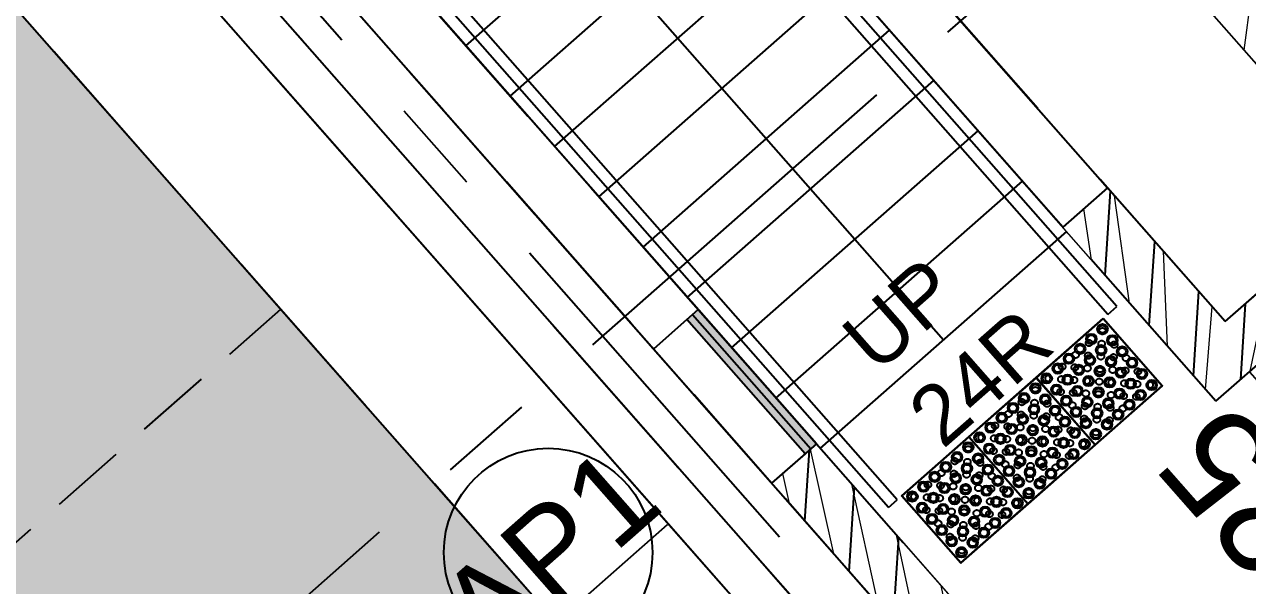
# Model space of a CAD drawing. Header units: millimetres. Extents: x 833946797 to 834440930, y 817746008 to 818399503.
# Drawn here: x 834303203 to 834307306, y 817955315 to 817957197 of the extents above; entities that cross this region are included whole.
import ezdxf
from ezdxf.enums import TextEntityAlignment as Align

# ---------------------------------------------------------------- set-up
doc = ezdxf.new("R2010")
doc.units = ezdxf.units.MM
doc.header["$LTSCALE"] = 100
for name, pattern in [('Grid Line', [22.224999999999994, 12.7, -3.174999999999999, 3.174999999999999, -3.174999999999999]), ('Hidden', [9.524999999999999, 6.35, -3.175]), ('HIDDENX2', [19.049999999999997, 12.7, -6.35])]:
    doc.linetypes.add(name, pattern=pattern)
for name, color, linetype in [('+C-10', 10, 'Continuous'), ('+C-160', 160, 'Hidden'), ('+C-201', 201, 'Continuous'), ('000-Tactile-l', 8, 'Continuous'), ('A-COLS', 3, 'Continuous'), ('DLN020__', 6, 'Continuous'), ('DLN030_1', 1, 'Continuous'), ('DLN030_2', 1, 'Continuous'), ('DLN0401_', 7, 'Continuous'), ('DLN040__', 3, 'Continuous'), ('DLN060__', 7, 'Continuous'), ('DLN240__', 1, 'Continuous'), ('DLN810__', 1, 'Continuous')]:
    doc.layers.add(name, color=color, linetype=linetype)
doc.layers.add('000-helpline', color=30, linetype='Continuous', lineweight=30, plot=False)
for name, color, linetype, lineweight in [('3B50A-DLN-ARC-DWG-1002-P00-LB02$0$A-WALL', 7, 'Continuous', 9), ('A-DOOR', 6, 'Continuous', 9), ('A-WALL', 7, 'Continuous', 9)]:
    doc.layers.add(name, color=color, linetype=linetype, lineweight=lineweight)
doc.styles.get("Standard").update_dxf_attribs({"font": 'swiss.ttf'})
doc.styles.add('Swis721tBT', font='swissl.ttf')
doc.dimstyles.new('INTDIM', dxfattribs={"dimtxt": 200, "dimasz": 125, "dimexe": 100, "dimexo": 150, "dimgap": 80, "dimtad": 1, "dimdec": 0, "dimzin": 9, "dimdsep": 46, "dimtxsty": 'Swis721tBT', "dimblk": 'OPEN30', "dimcen": -125, "dimclrd": 256, "dimclre": 256, "dimclrt": 2, "dimaunit": 1, "dimadec": 1, "dimazin": 0, "dimtfac": 0.4444444444444444, "dimtdec": 0, "dimtix": 1, "dimtmove": 2, "dimatfit": 3, "dimldrblk": 'OPEN30', "dimfxl": 0, "dimtolj": 1, "dimlwd": -1, "dimlwe": -1, "dimarcsym": 0})
doc.dimstyles.new('INTDIM350', dxfattribs={"dimtxt": 350, "dimasz": 200, "dimexe": 100, "dimexo": 150, "dimgap": 100, "dimtad": 1, "dimdec": 0, "dimzin": 9, "dimdsep": 46, "dimtxsty": 'Swis721tBT', "dimblk": 'OPEN30', "dimcen": -125, "dimclrd": 256, "dimclre": 256, "dimclrt": 2, "dimaunit": 1, "dimadec": 1, "dimazin": 0, "dimtfac": 0.4444444444444444, "dimtdec": 0, "dimtix": 1, "dimtmove": 2, "dimatfit": 3, "dimldrblk": 'OPEN30', "dimfxl": 0, "dimtolj": 1, "dimlwd": -1, "dimlwe": -1, "dimarcsym": 0})
pattern_1 = [(86.3501958279957, (-1.192092895507812e-07, 1.192092895507812e-07), (-158.4280186349138, 10.10571182131174), [])]

# ---------------------------------------------------------------- blocks, each defined once
blk = doc.blocks.new('_Open30')
at = {"color": 0, "linetype": 'ByBlock', "lineweight": -2}
for p, q in [((-1, 0.26794919), (0, 0)), ((0, 0), (-1, -0.26794919)), ((0, 0), (-1, 0))]:
    blk.add_line(p, q, dxfattribs=at)
blk = doc.blocks.new('*D31')
at = {"layer": 'Defpoints', "color": 0}
for p in [(834269376.5387943, 817985820.25019), (834268234.7778906, 817984815.4150443), (834325664.7353452, 817921861.8345668)]:
    blk.add_point(p, dxfattribs=at)
at = {"layer": 'DLN030_1', "linetype": 'Continuous'}
for p, q in [((834269263.9359512, 817985721.151251), (834268159.7093285, 817984749.349085)), ((834324390.8433706, 817921007.1372913), (834268366.9098094, 817984665.2779201)), ((834325552.1325022, 817921762.7356277), (834324447.9067273, 817920790.9342079))]:
    blk.add_line(p, q, dxfattribs=at)
at = {"layer": 'DLN030_1', "xscale": 200, "yscale": 200, "zscale": 200}
for p, rotation in [((834268234.7778906, 817984815.4150443), 131.3501965874743), ((834324522.9752893, 817920857.0001671), 311.3501965874743)]:
    blk.add_blockref('_Open30', p, dxfattribs=dict(at, rotation=rotation))
at = {"layer": 'DLN030_1', "color": 2, "insert": (834295470.9447272, 817953435.6145866), "char_height": 400, "attachment_point": 5, "rotation": 311.3501965874743, "style": 'Swis721tBT'}
blk.add_mtext('\\A1;85200', dxfattribs=at)
blk = doc.blocks.new('*D87')
at = {"layer": 'Defpoints', "color": 0}
for p in [(834269376.2746248, 817985820.550355), (834268234.5137215, 817984815.7152096), (834325664.4711761, 817921862.134732)]:
    blk.add_point(p, dxfattribs=at)
at = {"layer": 'DLN030_1', "linetype": 'Continuous'}
for p, q in [((834269263.6717818, 817985721.4514159), (834268159.4451594, 817984749.6492503)), ((834324390.5792006, 817921007.4374559), (834268366.6456403, 817984665.5780855)), ((834325551.8683331, 817921763.035793), (834324447.6425574, 817920791.2343724))]:
    blk.add_line(p, q, dxfattribs=at)
at = {"layer": 'DLN030_1', "xscale": 200, "yscale": 200, "zscale": 200}
for p, rotation in [((834268234.5137215, 817984815.7152096), 131.3501965866839), ((834324522.7111194, 817920857.3003317), 311.3501965866839)]:
    blk.add_blockref('_Open30', p, dxfattribs=dict(at, rotation=rotation))
at = {"layer": 'DLN030_1', "color": 2, "insert": (834295470.6805582, 817953435.9147519), "char_height": 400, "attachment_point": 5, "rotation": 311.35019658668386, "style": 'Swis721tBT'}
blk.add_mtext('\\A1;85200', dxfattribs=at)
blk = doc.blocks.new('A$C6E763FD8')
at = {"layer": 'A-DOOR'}
for p, q in [((-4049.999995471619, -146.0000000615546), (-4200, -146.0000000615546)), ((-4024.999995471619, -146.0000000615546), (-4024.999995471619, -746.0000000615546)), ((-4049.999995471619, -746.0000000615546), (-4200, -746.0000000615546))]:
    blk.add_line(p, q, dxfattribs=at)
blk.add_lwpolyline([(-4049.999995471619, -146.0000000615546), (-3999.999995471619, -146.0000000615546), (-3999.999995471619, -746.0000000615546), (-4049.999995471619, -746.0000000615546)], close=True, dxfattribs=at)
blk = doc.blocks.new('*D110')
at = {"layer": 'Defpoints', "color": 0}
for p in [(834307200.4974393, 817955932.973468, 0.003737499523207094), (834308056.3029352, 817955187.1300023), (834307943.9311115, 817955088.2343801, -0.005278438514096706)]:
    blk.add_point(p, dxfattribs=at)
at = {"layer": 'DLN030_2', "linetype": 'Continuous'}
for p, q in [((834307313.1002834, 817956032.0724056), (834307387.9378257, 817956097.9350483)), ((834307312.8692627, 817956031.86909), (834308056.302935, 817955187.1300021)), ((834308056.5339557, 817955187.3333175), (834308131.371498, 817955253.1959605))]:
    blk.add_line(p, q, dxfattribs=at)
at = {"layer": 'DLN030_2', "color": 2, "insert": (834307474.4909525, 817955424.6000803), "char_height": 350, "attachment_point": 5, "rotation": 131.3501958279957, "style": 'Swis721tBT'}
blk.add_mtext('\\A1;1125', dxfattribs=at)
blk = doc.blocks.new('A$C029C5A43')
at = {"layer": '+C-160'}
for p, q in [((21520.96153783798, 92815.69955420494, -0.07028772469116418), (21520.96153044701, 45595.27841305733, -0.07028772469116418)), ((22020.96153759956, 92315.69955408573, -0.07028772469116418), (22020.96153092384, 45595.27841293812, -0.07028772469116418)), ((22170.96153831482, 90065.70023024082), (22170.68542146683, 6565.696459531784)), ((22370.68542098999, 6565.696459889412), (22370.98797106743, 90065.69955265522)), ((22370.96153879166, 49574.06483328342, -0.07270274311930496), (22372.39895939827, 45369.10115909576, -0.07270274311930496)), ((22570.96154499054, 49373.95072376728, -0.07028772468947869), (22570.96154236794, 43465.69956088066, -0.003396498842129073)), ((22570.96154117584, 45368.95063209534, -0.07270274311930494), (22570.9615380764, 49373.95072376728, -0.07270274311930494)), ((23671.99718332291, 45368.95165657997, 0.003737499523207038), (23671.99812746048, 48273.95080816746, 0.003737499523207038)), ((23671.99718165398, 44590.98963713646, 0.003737499523310803), (23671.99717879295, 48273.95075774193, 0.003737499530995489)), ((23871.99718284607, 46695.26291811466, 0.003737499523207038), (23871.99718236923, 45368.95160639286, 0.003737499523207038)), ((23871.99717950821, 44770.9896376133, 0.001897787756496197), (23871.9971807003, 46673.95070612431, -0.06812021008789929)), ((24520.95435714722, 46673.95070636272, 0.003737499523207038), (24520.95436000824, 44770.98964297771, -0.1168173161568121)), ((21520.96199774742, 46115.69955527782, -0.07028772469116415), (21520.96199655533, 6065.299699664116, -0.07028772469116415)), ((22520.96153736115, 45969.29969680309), (22370.96153306961, 45969.2996969223)), ((22520.96153736115, 45969.29969680309), (22570.96153736115, 45969.2996969223)), ((22520.96153736115, 45369.2996969223), (22520.96153736115, 45969.29969680309)), ((22545.96153736115, 45969.2996969223), (22545.96153759956, 45369.2996969223)), ((22570.96153736115, 45969.2996969223), (22570.96153736115, 45369.29969680309)), ((22020.96153020859, 45595.27841258049, -0.07028772469116418), (22020.96152448654, 6565.698865890503, -0.07028772469116416)), ((22520.96153736115, 45369.2996969223), (22370.96153306961, 45369.29969680309)), ((22570.96154356003, 45368.95096600056, -0.02494446933269506), (22370.96153831482, 45369.10115885735, -0.07028772469116418)), ((22370.96603178978, 45199.92385101318), (22539.61683034897, 45368.57464945316)), ((22570.96153736115, 45369.29969680309), (22520.96153736115, 45369.2996969223)), ((23871.99718236923, 45368.95160639286, 0.003737499523207038), (23671.99718284607, 45368.95165681839, 0.003737499523207038)), ((23671.99718427658, 45153.9165854454), (23871.99718308449, 45353.91658425331)), ((22370.97280931473, 44975.42422556877), (22570.96154427528, 45175.41296064854)), ((23671.99718427658, 44929.41018223763), (23871.9971818924, 45129.41017997265)), ((22671.28105330467, 44748.95154201984, 0.003737500177035752), (22671.28105306625, 45048.95154201984, 0.003737500177035752)), ((22671.28105306625, 45048.95154201984, 0.003737500177035752), (22971.28105330467, 45048.95154213905, 0.003737500177035752)), ((22971.28105330467, 44748.95154237747, 0.003737500177035752), (22971.28105306625, 45048.95154237747, 0.003737500177035752)), ((22971.28105306625, 45048.95154237747, 0.003737500177035752), (23271.28105330467, 45048.95154225826, 0.003737500177035752)), ((22971.28105330467, 45048.95154213905, 0.003737500177035752), (22971.28105330467, 44748.95154213905, 0.003737500177035752)), ((23271.28105330467, 45048.95154225826, 0.003737500177035752), (23271.28105330467, 44748.95154249668, 0.003737500177035752)), ((23271.28105330467, 44748.95154249668, 0.003737500177035752), (23271.28105306625, 45048.95154237747, 0.003737500177035752)), ((23271.28105306625, 45048.95154237747, 0.003737500177035752), (23571.28105306625, 45048.95154249668, 0.003737500177035752)), ((23571.28105306625, 45048.95154249668, 0.003737500177035752), (23571.28105306625, 44748.95154261589, 0.003737500177035752)), ((22370.97958707809, 44750.92460024357), (22570.9615445137, 44950.90655755997)), ((23671.99718427658, 44704.90377914906), (23871.99718093872, 44904.90377604961)), ((23782.18959093094, 44590.58978283405), (23962.18959093094, 44770.58978295326)), ((23871.99717950821, 44770.9896376133, 0.003737499523207038), (24520.95436000824, 44770.98964297771, -0.1168173161566924)), ((22971.28105330467, 44748.95154213905, 0.003737500177035752), (22671.28105330467, 44748.95154201984, 0.003737500177035752)), ((23271.28105330467, 44748.95154249668, 0.003737500177035752), (22971.28105330467, 44748.95154237747, 0.003737500177035752)), ((23571.28105306625, 44748.95154261589, 0.003737500177035752), (23271.28105330467, 44748.95154249668, 0.003737500177035752)), ((23671.99718284607, 44590.98963689804, 0.003737499523207038), (24720.74271965027, 44590.98965024948, -0.162389453726064))]:
    blk.add_line(p, q, dxfattribs=at)
at = {"layer": '+C-160', "lineweight": 18}
for p, q in [((22570.9614136219, 47795.68456244469, 0.07028772517529311), (22570.96149206161, 43465.69956088066, 0.0256525118807597)), ((22370.96153855324, 45349.10115909576, -0.07028772469116418), (22372.13196873665, 6565.696449518204, -0.07028772469115734))]:
    blk.add_line(p, q, dxfattribs=at)
at = {"layer": '+C-160'}
for centre in [(22701.28105330467, 45018.95154201984, 0.003737500177035752), (22761.28105330467, 45018.95154201984, 0.003737500177035752), (22821.28105330467, 45018.95154201984, 0.003737500177035752), (22881.28105306625, 45018.95154213905, 0.003737500177035752), (22941.28105330467, 45018.95154201984, 0.003737500177035752), (23001.28105330467, 45018.95154225826, 0.003737500177035752), (23061.28105330467, 45018.95154237747, 0.003737500177035752), (23121.28105306625, 45018.95154237747, 0.003737500177035752), (23181.28105306625, 45018.95154237747, 0.003737500177035752), (23241.28105330467, 45018.95154237747, 0.003737500177035752), (23301.28105306625, 45018.95154237747, 0.003737500177035752), (23361.28105306625, 45018.95154249668, 0.003737500177035752), (23421.28105330467, 45018.95154249668, 0.003737500177035752), (23481.28105306625, 45018.95154249668, 0.003737500177035752), (23541.28105330467, 45018.95154249668, 0.003737500177035752), (22731.28105306625, 44988.95154201984, 0.003737500177035752), (22791.28105330467, 44988.95154213905, 0.003737500177035752), (22851.28105330467, 44988.95154213905, 0.003737500177035752), (22911.28105330467, 44988.95154201984, 0.003737500177035752), (23031.28105306625, 44988.95154237747, 0.003737500177035752), (23091.28105330467, 44988.95154225826, 0.003737500177035752), (23151.28105330467, 44988.95154249668, 0.003737500177035752), (23211.28105330467, 44988.95154237747, 0.003737500177035752), (23331.28105306625, 44988.95154249668, 0.003737500177035752), (23391.28105330467, 44988.95154249668, 0.003737500177035752), (23451.28105330467, 44988.95154249668, 0.003737500177035752), (23511.28105306625, 44988.95154237747, 0.003737500177035752), (22701.28105330467, 44958.95154213905, 0.003737500177035752), (22731.28105306625, 44928.95154213905, 0.003737500177035752), (22761.28105354309, 44958.95154201984, 0.003737500177035752), (22791.28105330467, 44928.95154201984, 0.003737500177035752), (22821.28105354309, 44958.95154201984, 0.003737500177035752), (22851.28105330467, 44928.95154213905, 0.003737500177035752), (22881.28105330467, 44958.95154213905, 0.003737500177035752), (22911.28105330467, 44928.95154213905, 0.003737500177035752), (22941.28105306625, 44958.95154213905, 0.003737500177035752), (23001.28105330467, 44958.95154237747, 0.003737500177035752), (23031.28105306625, 44928.95154249668, 0.003737500177035752), (23061.28105306625, 44958.95154225826, 0.003737500177035752), (23091.28105330467, 44928.95154237747, 0.003737500177035752), (23121.28105306625, 44958.95154237747, 0.003737500177035752), (23151.28105330467, 44928.95154249668, 0.003737500177035752), (23181.28105306625, 44958.95154237747, 0.003737500177035752), (23211.28105330467, 44928.95154249668, 0.003737500177035752), (23241.28105306625, 44958.95154237747, 0.003737500177035752), (23301.28105306625, 44958.95154249668, 0.003737500177035752), (23331.28105330467, 44928.95154249668, 0.003737500177035752), (23361.28105330467, 44958.95154237747, 0.003737500177035752), (23391.28105330467, 44928.95154249668, 0.003737500177035752), (23421.28105330467, 44958.95154261589, 0.003737500177035752), (23451.28105330467, 44928.95154249668, 0.003737500177035752), (23481.28105306625, 44958.95154261589, 0.003737500177035752), (23511.28105306625, 44928.95154249668, 0.003737500177035752), (23541.28105306625, 44958.95154249668, 0.003737500177035752), (22701.28105330467, 44898.95154201984, 0.003737500177035752), (22761.28105354309, 44898.95154213905, 0.003737500177035752), (22821.28105330467, 44898.95154213905, 0.003737500177035752), (22881.28105306625, 44898.95154201984, 0.003737500177035752), (22941.28105306625, 44898.95154225826, 0.003737500177035752), (23001.28105330467, 44898.95154225826, 0.003737500177035752), (23061.28105330467, 44898.95154237747, 0.003737500177035752), (23121.28105306625, 44898.95154237747, 0.003737500177035752), (23181.28105306625, 44898.95154225826, 0.003737500177035752), (23241.28105306625, 44898.95154237747, 0.003737500177035752), (23301.28105306625, 44898.95154249668, 0.003737500177035752), (23361.28105330467, 44898.95154249668, 0.003737500177035752), (23421.28105306625, 44898.95154249668, 0.003737500177035752), (23481.28105330467, 44898.95154249668, 0.003737500177035752), (23541.28105330467, 44898.95154261589, 0.003737500177035752), (22701.28105354309, 44838.95154201984, 0.003737500177035752), (22731.28105330467, 44868.95154201984, 0.003737500177035752), (22761.28105330467, 44838.95154213905, 0.003737500177035752), (22791.28105330467, 44868.95154213905, 0.003737500177035752), (22821.28105330467, 44838.95154213905, 0.003737500177035752), (22851.28105330467, 44868.95154201984, 0.003737500177035752), (22881.28105330467, 44838.95154213905, 0.003737500177035752), (22911.28105330467, 44868.95154201984, 0.003737500177035752), (22941.28105330467, 44838.95154213905, 0.003737500177035752), (23001.28105354309, 44838.95154225826, 0.003737500177035752), (23031.28105330467, 44868.95154237747, 0.003737500177035752), (23061.28105330467, 44838.95154225826, 0.003737500177035752), (23091.28105330467, 44868.95154249668, 0.003737500177035752), (23121.28105330467, 44838.95154237747, 0.003737500177035752), (23151.28105330467, 44868.95154237747, 0.003737500177035752), (23181.28105306625, 44838.95154237747, 0.003737500177035752), (23211.28105330467, 44868.95154237747, 0.003737500177035752), (23241.28105330467, 44838.95154225826, 0.003737500177035752), (23301.28105330467, 44838.95154249668, 0.003737500177035752), (23331.28105330467, 44868.95154249668, 0.003737500177035752), (23361.28105306625, 44838.95154249668, 0.003737500177035752), (23391.28105330467, 44868.95154261589, 0.003737500177035752), (23421.28105330467, 44838.95154249668, 0.003737500177035752), (23451.28105306625, 44868.95154249668, 0.003737500177035752), (23481.28105330467, 44838.95154249668, 0.003737500177035752), (23511.28105306625, 44868.95154249668, 0.003737500177035752), (23541.28105330467, 44838.95154249668, 0.003737500177035752), (22731.28105330467, 44808.95154201984, 0.003737500177035752), (22791.28105330467, 44808.95154201984, 0.003737500177035752), (22851.28105330467, 44808.95154213905, 0.003737500177035752), (22911.28105354309, 44808.95154201984, 0.003737500177035752), (23031.28105330467, 44808.95154237747, 0.003737500177035752), (23091.28105330467, 44808.95154237747, 0.003737500177035752), (23151.28105330467, 44808.95154249668, 0.003737500177035752), (23211.28105354309, 44808.95154237747, 0.003737500177035752), (23331.28105330467, 44808.95154249668, 0.003737500177035752), (23391.28105306625, 44808.95154249668, 0.003737500177035752), (23451.28105330467, 44808.95154261589, 0.003737500177035752), (23511.28105330467, 44808.95154249668, 0.003737500177035752), (22701.28105330467, 44778.95154201984, 0.003737500177035752), (22761.28105330467, 44778.95154213905, 0.003737500177035752), (22821.28105330467, 44778.95154213905, 0.003737500177035752), (22881.28105330467, 44778.95154201984, 0.003737500177035752), (22941.28105330467, 44778.95154213905, 0.003737500177035752), (23001.28105330467, 44778.95154237747, 0.003737500177035752), (23061.28105330467, 44778.95154225826, 0.003737500177035752), (23121.28105306625, 44778.95154237747, 0.003737500177035752), (23181.28105330467, 44778.95154237747, 0.003737500177035752), (23241.28105330467, 44778.95154237747, 0.003737500177035752), (23301.28105306625, 44778.95154237747, 0.003737500177035752), (23361.28105330467, 44778.95154249668, 0.003737500177035752), (23421.28105330467, 44778.95154249668, 0.003737500177035752), (23481.28105330467, 44778.95154237747, 0.003737500177035752), (23541.28105330467, 44778.95154249668, 0.003737500177035752)]:
    blk.add_circle(centre, 10.99999999999999, dxfattribs=at)
blk = doc.blocks.new('hazard warning tactile')
at = {"layer": '000-helpline', "ltscale": 0.015}
blk.add_lwpolyline([(-3.576278686523438e-07, -3.576278686523438e-07), (225.2042717933655, 198.199484705925), (423.4037568569183, -27.00478756427765), (198.1994845867157, -225.2042725086212)], close=True, dxfattribs=at)
at = {"layer": '000-Tactile-l', "ltscale": 0.015}
for centre, radius in [((222.9538729190826, 162.9158382415771), 17.5), ((222.9538729190826, 162.9158382415771), 12.5), ((185.419827580452, 129.8825906515121), 17.5), ((185.419827580452, 129.8825906515121), 12.5), ((255.9871203899384, 125.3817927837372), 17.5), ((255.9871203899384, 125.3817927837372), 12.5), ((147.8857822418213, 96.84934318065643), 17.5), ((147.8857822418213, 96.84934318065643), 12.5), ((218.4530750513077, 92.34854531288147), 17.5), ((218.4530750513077, 92.34854531288147), 12.5), ((289.0203678607941, 87.8477474451065), 17.5), ((289.0203678607941, 87.8477474451065), 12.5), ((72.81769144535065, 30.78284823894501), 17.5), ((72.81769144535065, 30.78284823894501), 12.5), ((110.3517367839813, 63.81609570980072), 17.5), ((110.3517367839813, 63.81609570980072), 12.5), ((143.3849843740463, 26.28205037117004), 17.5), ((180.9190295934677, 59.31529796123505), 17.5), ((180.9190295934677, 59.31529796123505), 12.5), ((251.4863225221634, 54.81449997425079), 17.5), ((251.4863225221634, 54.81449997425079), 12.5), ((322.0536153316498, 50.31370210647583), 17.5), ((322.0536153316498, 50.31370210647583), 12.5), ((35.28364610671997, -2.250399112701416), 17.5), ((35.28364610671997, -2.250399112701416), 12.5), ((105.8509389162064, -6.751197099685669), 17.5), ((105.8509389162064, -6.751197099685669), 12.5), ((143.3849843740463, 26.28205037117004), 12.5), ((176.418231844902, -11.25199496746063), 17.5), ((176.418231844902, -11.25199496746063), 12.5), ((213.9522770643234, 21.78125250339508), 17.5), ((213.9522770643234, 21.78125250339508), 12.5), ((246.9855246543884, -15.75279295444489), 17.5), ((284.5195699930191, 17.28045451641083), 17.5), ((284.5195699930191, 17.28045451641083), 12.5), ((355.0868628025055, 12.77965676784515), 17.5), ((355.0868628025055, 12.77965676784515), 12.5), ((68.31689357757568, -39.78444457054138), 17.5), ((68.31689357757568, -39.78444457054138), 12.5), ((138.8841863870621, -44.28524243831635), 17.5), ((138.8841863870621, -44.28524243831635), 12.5), ((209.4514793157578, -48.78604030609131), 17.5), ((209.4514793157578, -48.78604030609131), 12.5), ((246.9855246543884, -15.75279295444489), 12.5), ((280.0187721252441, -53.28683817386627), 17.5), ((280.0187721252441, -53.28683817386627), 12.5), ((317.5528174638748, -20.25359070301056), 17.5), ((317.5528174638748, -20.25359070301056), 12.5), ((350.5860649347305, -57.78763616085052), 17.5), ((388.1201102733612, -24.75438868999481), 17.5), ((388.1201102733612, -24.75438868999481), 12.5), ((101.3501411676407, -77.31849002838135), 17.5), ((101.3501411676407, -77.31849002838135), 12.5), ((171.9174338579178, -81.81928777694702), 17.5), ((171.9174338579178, -81.81928777694702), 12.5), ((242.4847266674042, -86.32008576393127), 17.5), ((242.4847266674042, -86.32008576393127), 12.5), ((313.0520195960999, -90.82088363170624), 17.5), ((313.0520195960999, -90.82088363170624), 12.5), ((350.5860649347305, -57.78763616085052), 12.5), ((134.3833885192871, -114.8525352478027), 17.5), ((134.3833885192871, -114.8525352478027), 12.5), ((204.9506814479828, -119.353333234787), 17.5), ((204.9506814479828, -119.353333234787), 12.5), ((275.5179741382599, -123.854131102562), 17.5), ((275.5179741382599, -123.854131102562), 12.5), ((167.4166359901428, -152.3865807056427), 17.5), ((167.4166359901428, -152.3865807056427), 12.5), ((237.9839289188385, -156.8873784542084), 17.5), ((237.9839289188385, -156.8873784542084), 12.5), ((200.4498834609985, -189.9206259250641), 17.5), ((200.4498834609985, -189.9206259250641), 12.5)]:
    blk.add_circle(centre, radius, dxfattribs=at)

msp = doc.modelspace()

# ---------------------------------------------------------------- hatches: boundary and pattern name
at = {"layer": '+C-201'}
h = msp.add_hatch(color=256, dxfattribs=at)
h.dxf.hatch_style = 1
h.paths.add_polyline_path([(834305425.5735894, 817956207.5084473), (834305463.1078708, 817956240.5414264), (834305859.5036212, 817955790.1300488), (834305821.9693398, 817955757.0970696)])
at = {"layer": 'A-WALL'}
h = msp.add_hatch(dxfattribs=at)
h.set_pattern_fill('ANSI31', scale=50, angle=-6.361109362927034e-15)
h.set_pattern_definition(pattern_1)
h.paths.add_polyline_path([(834307200.4974269, 817955932.9734577), (834307837.6384995, 817956493.7053415), (834307870.6714766, 817956456.1710544), (834308020.9674804, 817956588.4427956), (834306597.7260755, 817958205.6246773), (834306447.5890666, 817958073.4928635), (834307718.8786505, 817956628.9685711), (834307231.7158242, 817956200.2287859), (834306836.6665211, 817956649.1102448), (834306686.5293629, 817956516.9783665)])
h = msp.add_hatch(dxfattribs=at)
h.set_pattern_fill('ANSI31', scale=50, angle=-6.361109362927034e-15)
h.set_pattern_definition(pattern_1)
h.paths.add_polyline_path([(834320445.7551951, 817938914.5454831), (834320595.3833154, 817939046.2374448), (834305859.9981867, 817955789.5681003), (834305709.7613778, 817955657.5485295)])
at = {"layer": 'DLN060__'}
h = msp.add_hatch(dxfattribs=at)
h.set_pattern_fill('EARTH', color=251, scale=150, angle=45.00000000000045)
h.set_pattern_definition([(86.35019582799568, (1453154.080526948, 238293.1648491621), (-889.9338408816122, 1011.202382737353), [952.4999999999997, -952.4999999999997]), (86.35019582799568, (1452797.617485166, 238315.9027007818), (-889.9338408816122, 1011.202382737353), [952.4999999999997, -952.4999999999997]), (86.35019582799568, (1452441.154443264, 238338.6405525208), (-889.9338408816122, 1011.202382737353), [952.4999999999997, -952.4999999999997]), (176.3501958279956, (1452329.91271317, 238465.0408502817), (-1011.202382737353, -889.9338408816122), [952.4999999999997, -952.4999999999997]), (176.3501958279956, (1452352.650564909, 238821.5038923025), (-1011.202382737353, -889.9338408816122), [952.4999999999997, -952.4999999999997]), (176.3501958279956, (1452375.388416171, 239177.9669340849), (-1011.202382737353, -889.9338408816122), [952.4999999999997, -952.4999999999997])])
edge = h.paths.add_edge_path()
edge.add_line((834303001.7276638, 817954269.3640027), (834304578.4320031, 817955656.4492704))
edge.add_line((834304578.4320035, 817955656.4492706), (834331037.8483403, 817925591.4898139))
edge.add_line((834331037.84834, 817925591.4898137), (834375206.4562329, 817964463.1732086))
edge.add_line((834375206.4562325, 817964463.1732087), (834374060.8627851, 817980844.7536951))
edge.add_line((834374060.8627853, 817980844.7536948), (834339581.52124, 818020021.9484737))
edge.add_arc((834332615.9355372, 818013881.6562957), 9285.611030570026, 41.3967707884505, 99.60462301211987)
edge.add_line((834331066.6470942, 818023037.1069965), (834322069.7839626, 818033259.9453678))
edge.add_line((834322069.7839628, 818033259.9453679), (834273725.6293017, 817990713.4683118))
edge.add_line((834273725.6293014, 817990713.4683118), (834304578.4320035, 817955656.4492704))
edge.add_line((834304578.4320037, 817955656.4492702), (834303001.7276647, 817954269.3640032))
edge.add_line((834303001.7276647, 817954269.3640034), (834270761.539974, 817990902.8227202))
edge.add_line((834270761.5399741, 817990902.8227199), (834322258.575107, 818036224.0691499))
edge.add_line((834322258.5751069, 818036224.0691499), (834331970.2700638, 818025188.991452))
edge.add_arc((834332622.2949393, 818013717.2690969), 11490.23717038002, 42.02614068141469, 93.25305315063548, ccw=False)
edge.add_line((834341157.6965528, 818021409.6334623), (834375550.7708069, 817982329.9209781))
edge.add_line((834375550.770807, 817982329.9209781), (834377279.0058944, 817963489.7294939))
edge.add_line((834377279.0058941, 817963489.7294935), (834330848.7932926, 817922627.6645511))
edge.add_line((834330848.7932928, 817922627.6645511), (834303001.7276639, 817954269.3640026))

# ---------------------------------------------------------------- linework, layer by layer
at = {"layer": '+C-10'}
msp.add_line((834304821.1673772, 817955045.3598157), (834305360.4987984, 817955520.011865), dxfattribs=at)
at = {"layer": '3B50A-DLN-ARC-DWG-1002-P00-LB02$0$A-WALL'}
for p, q in [((834303213.7925452, 817958796.36403, -0.07028772468947869), (834307117.1352985, 817954361.1247857, -0.003396498842129073)), ((834307200.2332567, 817955933.2736222, 0.003737499523310803), (834304767.049693, 817958698.0196071, 0.003737499530995489)), ((834307231.4516554, 817956200.528951, 0.001897787756496197), (834305974.2421887, 817957629.0544794, -0.06812021008789929))]:
    msp.add_line(p, q, dxfattribs=at)
at = {"layer": '3B50A-DLN-ARC-DWG-1002-P00-LB02$0$A-WALL', "lineweight": 18}
for p, q in [((834304256.4891123, 817957611.5822167, 0.07028772517529311), (834307117.1352606, 817954361.1247523, 0.0256525118807597)), ((834305722.7108535, 817955642.8353806, -0.07028772469116418), (834331346.2174975, 817926529.4640625, -0.07028772469115734))]:
    msp.add_line(p, q, dxfattribs=at)
at = {"layer": 'A-COLS', "color": 5}
for p, q in [((834273725.3649215, 817990713.7680243, -0.07028772469116418), (834304921.9887003, 817955266.0764556, -0.07028772469116418)), ((834274431.0375282, 817990668.7550015, -0.07028772469116418), (834305297.3315153, 817955596.4062479, -0.07028772469116418)), ((834305297.3315151, 817955596.4062471, -0.07028772469116418), (834331082.5972952, 817926297.4617568, -0.07028772469116416))]:
    msp.add_line(p, q, dxfattribs=at)
at = {"layer": 'A-COLS'}
msp.add_line((834305859.7340177, 817955789.8682653, -0.02494446933269506), (834305709.4976616, 817955657.8490926, -0.07028772469116418), dxfattribs=at)
at = {"layer": 'A-COLS', "color": 5, "elevation": -0.07028772469116415}
msp.add_lwpolyline([(834304578.1678357, 817955656.7494371), (834331037.8483396, 817925591.4898136), (834375206.4562325, 817964463.1732087), (834374060.8627853, 817980844.7536948)], dxfattribs=at)
at = {"layer": 'A-COLS'}
for points, elevation in [([(834308208.1154356, 817960689.6740432), (834306835.0141152, 817962249.8839196), (834303085.1580358, 817958949.7302679), (834302931.4481103, 817958814.4548954), (834305710.576713, 817955658.798739)], -0.07270274311930496), ([(834305859.7342366, 817955789.868013), (834303213.7925402, 817958796.3640256), (834306817.0834382, 817961967.529918), (834308057.9783136, 817960557.54213), (834308208.1154356, 817960689.6740432), (834308208.1154358, 817960689.6740438)], -0.07270274311930494), ([(834306686.2651939, 817956517.2785316), (834304767.0503716, 817958698.0202715), (834305554.4779524, 817959391.0158926), (834305870.4496416, 817959031.9877068), (834306597.4619064, 817958205.9248424), (834305960.1620733, 817957645.0532521), (834306836.4023521, 817956649.4104098), (834306686.2651935, 817956517.2785313)], 0.003737499523207038)]:
    msp.add_lwpolyline(points, dxfattribs=dict(at, elevation=elevation))
at = {"layer": 'A-WALL'}
for p, q in [((834306461.4050149, 817958057.7942576, 0.003737499523207038), (834307718.6144816, 817956629.2687361, -0.1168173161568121)), ((834307200.2332578, 817955933.2736228, 0.003737499523207038), (834307987.5114522, 817956626.1374227, -0.162389453726064)), ((834307231.4516554, 817956200.528951, 0.003737499523207038), (834307718.6144816, 817956629.2687361, -0.1168173161566924))]:
    msp.add_line(p, q, dxfattribs=at)
at = {"layer": 'DLN020__', "linetype": 'Grid Line'}
for p, q in [((834361118.7104143, 818005416.1294194), (834291780.7799315, 817944393.5568396)), ((834332165.4227146, 817925445.4927809), (834264612.3185248, 818002203.8502916))]:
    msp.add_line(p, q, dxfattribs=at)
at = {"layer": 'DLN0401_', "color": 0}
msp.add_circle((834304959.9018391, 817955425.3513855), 349.9999999999999, dxfattribs=at)
msp.add_circle((834304959.9018391, 817955425.3513855), 349.9999999999999, dxfattribs=at)
at = {"layer": 'DLN060__', "color": 252, "elevation": -0.07028772469116415}
msp.add_lwpolyline([(834375206.4562331, 817964463.1732087), (834374060.8627862, 817980844.753696), (834339581.5211077, 818020021.9486244, 0.2600156271993366), (834331066.6470948, 818023037.1069967), (834322069.5195853, 818033260.2453452), (834273725.3649218, 817990713.7680243), (834331037.84834, 817925591.4898137), (834375206.4562331, 817964463.1732087)], format="xyb", dxfattribs=at)
at = {"layer": 'DLN060__', "color": 252}
msp.add_lwpolyline([(834374690.4162832, 817964675.0771755), (834373573.8704634, 817980641.2868936), (834339206.2343441, 818019691.5547479, 0.2684143611660056), (834330878.4705716, 818022494.1056408), (834322024.5064214, 818032554.5726142), (834274431.037528, 817990668.7550014), (834331082.5972952, 817926297.4617568), (834374690.4162832, 817964675.0771755)], format="xyb", dxfattribs=at)
at = {"layer": 'DLN240__'}
for p, q in [((834306286.2140442, 817956138.5607374, 0.003737500306565708), (834303980.2384213, 817958757.9643979, 0.003737499536900835)), ((834306837.6233718, 817956224.2067742, 0.003737500267285657), (834304882.5501132, 817958445.689193, 0.003737499536900821)), ((834306867.6507831, 817956250.6331731, 0.003737500267285657), (834304912.5775249, 817958472.1155921, 0.003737499536900821)), ((834306101.1732919, 817955576.0759901, 0.003737500265858978), (834303759.1340423, 817958237.2556546, 0.00373750026483316)), ((834306131.2007143, 817955602.5023769, 0.003737500265858978), (834303789.1614642, 817958263.6820412, 0.00373750026483316)), ((834304683.4605573, 817957125.82528, 0.003737500234256466), (834305510.2912277, 817957853.4990318, 0.003737500119815038)), ((834304832.1090599, 817956956.9210975, 0.003737500234256466), (834305658.9397299, 817957684.5948493, 0.003737500119815038)), ((834304980.7575619, 817956788.016915, 0.003737500234256466), (834305807.5882318, 817957515.6906664, 0.003737500119815038)), ((834305129.4060637, 817956619.1127319, 0.003737500234256466), (834305956.2367337, 817957346.7864838, 0.003737500119815038)), ((834305278.0545653, 817956450.208549, 0.003737500234256466), (834306104.8852352, 817957177.8823007, 0.003737500119815038)), ((834305426.7030673, 817956281.3043662, 0.003737500234256466), (834306253.5337372, 817957008.9781182, 0.003737500119815038)), ((834305575.3515692, 817956112.4001834, 0.003737500234256466), (834306402.1822388, 817956840.0739353, 0.003737500119815038)), ((834305724.0000705, 817955943.4960003, 0.003737500234256466), (834306550.8307402, 817956671.1697524, 0.003737500119815038)), ((834305872.6485726, 817955774.5918179, 0.003737500234256466), (834306699.4792423, 817956502.2655697, 0.003737500119815038)), ((834305872.648712, 817955774.5918525, 0.003737500363807184), (834306699.4793823, 817956502.2656045, 0.003737500249365755)), ((834306837.6227942, 817956224.2074295, 0.003737500276408623), (834306867.6502047, 817956250.6338302, 0.003737500272252531)), ((834306101.173554, 817955576.0761957, 0.003737500378340364), (834306131.2007143, 817955602.5023769, 0.003737500374184313))]:
    msp.add_line(p, q, dxfattribs=at)
at = {"layer": 'DLN240__', "linetype": 'HIDDENX2', "ltscale": 0.2}
msp.add_line((834300459.8718073, 817953070.8440496, -0.0002094020917980111), (834304063.1242303, 817956241.9761193, -0.07028772469116415), dxfattribs=at)
at = {"layer": 'DLN810__'}
msp.add_lwpolyline([(834331345.131588, 817926528.5083947), (834276180.2814064, 817989210.9606522), (834276030.1239903, 817989078.811781), (834331194.9944625, 817926396.3764778)], close=True, dxfattribs=at)

# ---------------------------------------------------------------- block references
for name, p, rotation in [('A$C029C5A43', (834318889.4698145, 817906820.3266928), 41.35019582799567), ('hazard warning tactile', (834306821.8234446, 817956210.3028173, 0.003737500174906927), 269.9995904962047), ('hazard warning tactile', (834306596.617756, 817956012.1049422, 0.003737500174906927), 269.9995904962047), ('hazard warning tactile', (834306371.4120674, 817955813.9070672, 0.003737500174906927), 269.9995904962047)]:
    msp.add_blockref(name, p, dxfattribs=dict(rotation=rotation))
at = {"layer": 'Defpoints', "color": 6, "linetype": 'Hidden', "rotation": 41.3501958279957}
msp.add_blockref('A$C6E763FD8', (834308369.3940854, 817958992.7798609), dxfattribs=at)

# ---------------------------------------------------------------- texts
at = {"layer": 'DLN0401_', "style": 'Swis721tBT'}
msp.add_text('AP1', height=299.9999999999999, rotation=41.35019658668386, dxfattribs=at).set_placement((834304959.9018391, 817955425.3513854), align=Align.MIDDLE_CENTER)
msp.add_text('AP1', height=299.9999999999999, rotation=41.35019658668386, dxfattribs=at).set_placement((834304959.9018391, 817955425.3513854), align=Align.MIDDLE_CENTER)
at = {"layer": 'DLN040__', "insert": (834305929.6723119, 817956171.722994, -0.07028772469116418), "char_height": 199.9999999999998, "width": 829.0697287661121, "attachment_point": 1, "rotation": 41.35019571360619, "line_spacing_factor": 1.006669768884752}
msp.add_mtext('UP\\P24R', dxfattribs=at)

# ---------------------------------------------------------------- dimensions: what is measured, and where the dimension line sits
at = {"layer": 'DLN030_1'}
for base, p1, p2, angle, picture, middle in [((834268234.5137215, 817984815.7152096), (834325664.4711763, 817921862.1347321), (834269376.274625, 817985820.5503551), 131.3501965866839, '*D87', (834295470.6805582, 817953435.9147519)), ((834268234.7778906, 817984815.4150443), (834325664.7353452, 817921861.8345667), (834269376.5387943, 817985820.25019), 131.3501965874743, '*D31', (834295470.9447272, 817953435.6145866))]:
    dim = msp.add_linear_dim(base=base, p1=p1, p2=p2, angle=angle, dimstyle='INTDIM', override={"dimtxt": 400, "dimasz": 200, "dimarcsym": 2}, dxfattribs=at)
    dim.commit()
    dim.dimension.update_dxf_attribs({"geometry": picture, "text_midpoint": middle, "dimtype": 160})
at = {"layer": 'DLN030_2'}
dim = msp.add_linear_dim(base=(834308056.3029352, 817955187.1300023), p1=(834307200.4974391, 817955932.9734681, 0.003737499523207094), p2=(834307943.9311115, 817955088.2343801, -0.005278438514096706), angle=131.3501958279957, dimstyle='INTDIM350', dxfattribs=at)
dim.commit()
dim.dimension.update_dxf_attribs({"geometry": '*D110', "text_midpoint": (834307474.4909525, 817955424.6000803)})

doc.saveas('drawing.dxf')
